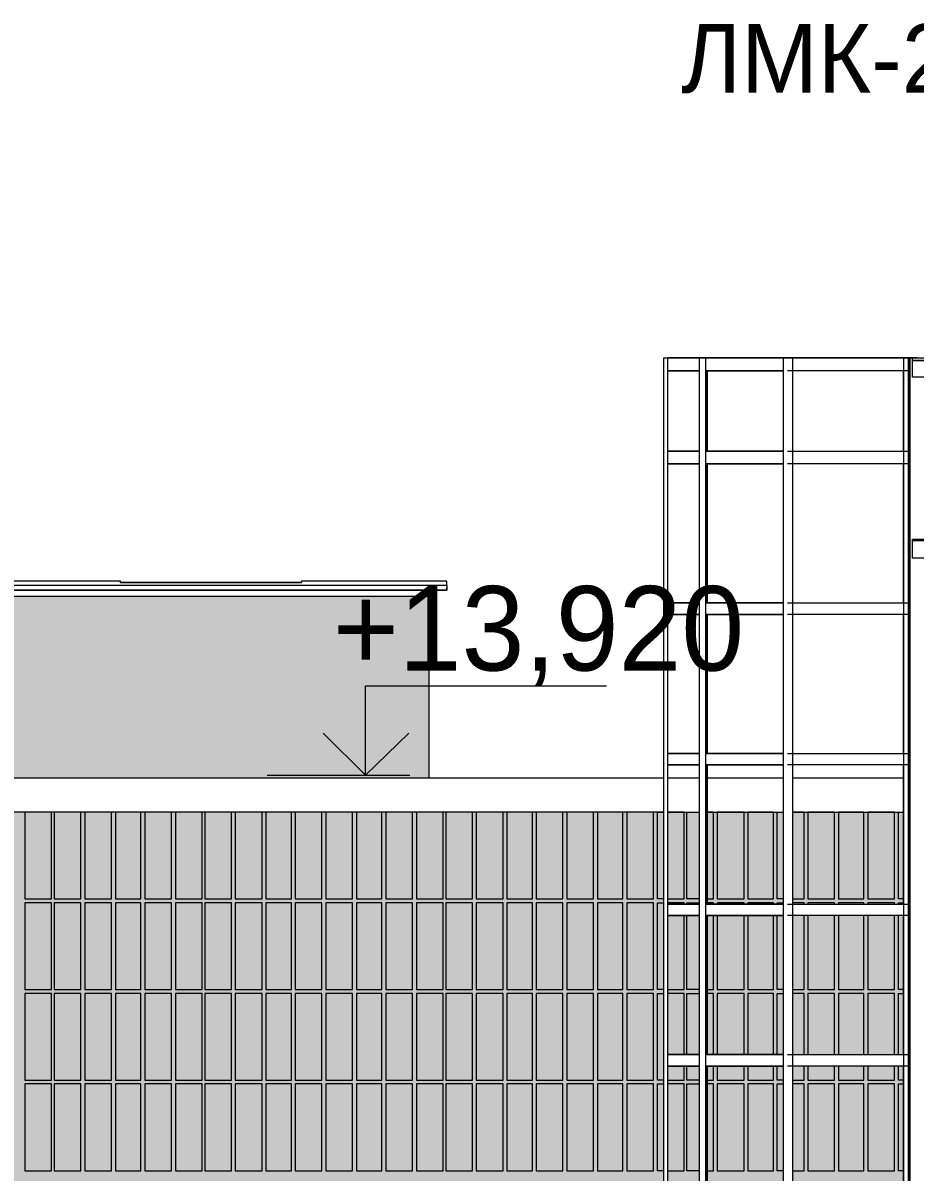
# Model space of a CAD drawing. Header units: millimetres. Extents: x -28928 to 100580, y -22867 to 36490.
# Drawn here: x 52322 to 55282, y 7835 to 11645 of the extents above; entities that cross this region are included whole.
import ezdxf

# ---------------------------------------------------------------- set-up
doc = ezdxf.new("R2010")
doc.units = ezdxf.units.MM
doc.layers.add('PDF _Геометрия', color=7, linetype='Continuous', true_color=0x8f8e8d)
doc.layers.add('PDF _Сплошная заливка', color=7, linetype='Continuous', true_color=0xffffff)
doc.layers.add('PDF _Текст', color=7, linetype='Continuous')

msp = doc.modelspace()

# ---------------------------------------------------------------- hatches: boundary and pattern name
at = {"layer": 'PDF _Сплошная заливка', "true_color": 0x383e42, "transparency": 33554559}
h = msp.add_hatch(color=250, dxfattribs=at)
h.paths.add_polyline_path([(50843.4, 9256.8), (50843.4, 9142.6), (53669.5, 9142.6), (53669.5, 9743.4), (50483.7, 9743.4), (50483.7, 9493.7), (50834.9, 9493.7), (50834.9, 9514.9), (51105.7, 9514.9), (51105.7, 9256.8)])
h.paths.add_polyline_path([(50834.9, 9464.1), (50483.7, 9464.1), (50483.7, 9443), (50834.9, 9443)])
at = {"layer": 'PDF _Сплошная заливка', "true_color": 0xffb53f, "transparency": 33554559}
h = msp.add_hatch(color=40, dxfattribs=at)
h.paths.add_polyline_path([(54591.8, 8685.7), (54591.8, 8224.5), (54845.7, 8224.5), (54845.7, 8685.7)])
h.paths.add_polyline_path([(54460.7, 3189.9), (54460.7, 2728.7), (54566.4, 2728.7), (54566.4, 3189.9)])
h.paths.add_polyline_path([(54875.3, 3689.1), (54875.3, 3228), (55243.4, 3228), (55243.4, 3689.1)])
h.paths.add_polyline_path([(54875.3, 3189.9), (54875.3, 2728.7), (55243.4, 2728.7), (55243.4, 3189.9)])
h.paths.add_polyline_path([(54460.7, 3689.1), (54460.7, 3228), (54566.4, 3228), (54566.4, 3689.1)])
h.paths.add_polyline_path([(43706.1, 2161.8), (43706.1, 2144.9), (44006.4, 2144.9), (44006.4, 2161.8)])
h.paths.add_polyline_path([(54875.3, 4188.4), (54875.3, 3727.2), (55243.4, 3727.2), (55243.4, 4188.4)])
h.paths.add_polyline_path([(43706.1, 2094.1), (43706.1, 2081.4), (44006.4, 2081.4), (44006.4, 2094.1)])
h.paths.add_polyline_path([(54460.7, 4188.4), (54460.7, 3727.2), (54566.4, 3727.2), (54566.4, 4188.4)])
h.paths.add_polyline_path([(43706.1, 2034.9), (43706.1, 2022.2), (44006.4, 2022.2), (44006.4, 2034.9)])
h.paths.add_polyline_path([(54591.8, 4687.6), (54591.8, 4226.4), (54845.7, 4226.4), (54845.7, 4687.6)])
h.paths.add_polyline_path([(43706.1, 1971.4), (43706.1, 1963), (44006.4, 1963), (44006.4, 1971.4)])
h.paths.add_polyline_path([(54591.8, 5186.8), (54591.8, 4725.7), (54845.7, 4725.7), (54845.7, 5186.8)])
h.paths.add_polyline_path([(43706.1, 1912.2), (43706.1, 1903.7), (44006.4, 1903.7), (44006.4, 1912.2)])
h.paths.add_polyline_path([(54875.3, 5686), (54875.3, 5224.9), (55243.4, 5224.9), (55243.4, 5686)])
h.paths.add_polyline_path([(43706.1, 1853), (43706.1, 1844.5), (44006.4, 1844.5), (44006.4, 1853)])
h.paths.add_polyline_path([(54460.7, 5686), (54460.7, 5224.9), (54566.4, 5224.9), (54566.4, 5686)])
h.paths.add_polyline_path([(43706.1, 1793.7), (43706.1, 1785.3), (44006.4, 1785.3), (44006.4, 1793.7)])
h.paths.add_polyline_path([(54875.3, 6185.3), (54875.3, 5728.4), (55243.4, 5728.4), (55243.4, 6185.3)])
h.paths.add_polyline_path([(43490.3, 1793.7), (43490.3, 1785.3), (43613, 1785.3), (43613, 1793.7)])
h.paths.add_polyline_path([(54460.7, 6185.3), (54460.7, 5728.4), (54566.4, 5728.4), (54566.4, 6185.3)])
h.paths.add_polyline_path([(43490.3, 1853), (43490.3, 1844.5), (43613, 1844.5), (43613, 1853)])
h.paths.add_polyline_path([(54591.8, 6684.5), (54591.8, 6227.6), (54845.7, 6227.6), (54845.7, 6684.5)])
h.paths.add_polyline_path([(43490.3, 1912.2), (43490.3, 1903.7), (43613, 1903.7), (43613, 1912.2)])
h.paths.add_polyline_path([(54591.8, 7183.7), (54591.8, 6726.8), (54845.7, 6726.8), (54845.7, 7183.7)])
h.paths.add_polyline_path([(43490.3, 1971.4), (43490.3, 1963), (43613, 1963), (43613, 1971.4)])
h.paths.add_polyline_path([(54875.3, 7687.2), (54875.3, 7226), (55243.4, 7226), (55243.4, 7687.2)])
h.paths.add_polyline_path([(43490.3, 2034.9), (43490.3, 2022.2), (43613, 2022.2), (43613, 2034.9)])
h.paths.add_polyline_path([(54460.7, 7687.2), (54460.7, 7226), (54566.4, 7226), (54566.4, 7687.2)])
h.paths.add_polyline_path([(43490.3, 2094.1), (43490.3, 2081.4), (43613, 2081.4), (43613, 2094.1)])
h.paths.add_polyline_path([(54875.3, 8186.4), (54875.3, 7725.3), (55243.4, 7725.3), (55243.4, 8186.4)])
h.paths.add_polyline_path([(43490.3, 2161.8), (43490.3, 2144.9), (43613, 2144.9), (43613, 2161.8)])
h.paths.add_polyline_path([(54460.7, 8186.4), (54460.7, 7725.3), (54566.4, 7725.3), (54566.4, 8186.4)])
h.paths.add_polyline_path([(54591.8, 3189.9), (54591.8, 2728.7), (54845.7, 2728.7), (54845.7, 3189.9)])
h.paths.add_polyline_path([(54875.3, 8685.7), (54875.3, 8224.5), (55243.4, 8224.5), (55243.4, 8685.7)])
h.paths.add_polyline_path([(54591.8, 3689.1), (54591.8, 3228), (54845.7, 3228), (54845.7, 3689.1)])
h.paths.add_polyline_path([(54460.7, 8685.7), (54460.7, 8224.5), (54566.4, 8224.5), (54566.4, 8685.7)])
h.paths.add_polyline_path([(54591.8, 4188.4), (54591.8, 3727.2), (54845.7, 3727.2), (54845.7, 4188.4)])
h.paths.add_polyline_path([(55763.7, 8664.5), (55319.5, 8664.5), (55319.5, 7831), (55763.7, 7831)])
h.paths.add_polyline_path([(54875.3, 4687.6), (54875.3, 4226.4), (55243.4, 4226.4), (55243.4, 4687.6)])
h.paths.add_polyline_path([(54845.7, 8723.7), (54845.7, 9028.4), (54591.8, 9028.4), (54591.8, 8723.7)])
h.paths.add_polyline_path([(54460.7, 4687.6), (54460.7, 4226.4), (54566.4, 4226.4), (54566.4, 4687.6)])
h.paths.add_polyline_path([(55319.5, 8728), (55763.7, 8728), (55763.7, 9028.4), (55319.5, 9028.4)])
h.paths.add_polyline_path([(54875.3, 5186.8), (54875.3, 4725.7), (55243.4, 4725.7), (55243.4, 5186.8)])
h.paths.add_polyline_path([(55763.7, 7767.6), (55319.5, 7767.6), (55319.5, 6929.9), (55763.7, 6929.9)])
h.paths.add_polyline_path([(54460.7, 5186.8), (54460.7, 4725.7), (54566.4, 4725.7), (54566.4, 5186.8)])
h.paths.add_polyline_path([(55763.7, 5965.3), (55319.5, 5965.3), (55319.5, 5131.8), (55763.7, 5131.8)])
h.paths.add_polyline_path([(54591.8, 5686), (54591.8, 5224.9), (54845.7, 5224.9), (54845.7, 5686)])
h.paths.add_polyline_path([(44344.9, 1671), (44344.9, 1573.7), (44890.7, 1573.7), (44890.7, 2733), (46265.7, 2733), (46265.7, 2766.8), (48152.6, 2766.8), (48152.6, 2733), (49887.2, 2733), (49887.2, 1573.7), (51287.6, 1573.7), (51287.6, 2733), (53085.7, 2733), (53085.7, 1573.7), (55260.3, 1573.7), (55260.3, 2686.4), (54448, 2686.4), (54448, 9028.4), (34432.2, 9028.4), (34432.2, 1573.7), (35295.3, 1573.7), (35295.3, 2733), (37093.4, 2733), (37093.4, 1573.7), (38493.7, 1573.7), (38493.7, 2733), (40291.8, 2733), (40291.8, 1573.7), (41637.2, 1573.7), (41637.2, 1869.9), (41692.2, 1869.9), (41692.2, 1891), (41578, 1891), (41578, 1908), (41692.2, 1908), (41692.2, 2733), (43490.3, 2733), (43490.3, 2284.5), (43503, 2288.7), (43511.4, 2293), (43524.1, 2297.2), (43541.1, 2305.7), (43553.7, 2309.9), (43570.7, 2318.4), (43583.4, 2322.6), (43600.3, 2331), (43613, 2335.3), (43629.9, 2343.7), (43642.6, 2348), (43659.5, 2356.4), (43672.2, 2360.7), (43680.7, 2364.9), (43693.4, 2369.1), (43710.3, 2377.6), (43723, 2381.8), (43739.9, 2390.3), (43752.6, 2394.5), (43769.5, 2403), (43782.2, 2407.2), (43799.1, 2415.7), (43811.8, 2419.9), (43828.7, 2428.4), (43841.4, 2432.6), (43849.9, 2436.8), (43871.1, 2436.8), (43888, 2428.4), (43900.7, 2424.1), (43917.6, 2415.7), (43930.3, 2411.4), (43947.2, 2403), (43959.9, 2398.7), (43976.8, 2390.3), (43989.5, 2386), (44006.4, 2377.6), (44019.1, 2373.4), (44036.1, 2364.9), (44048.7, 2360.7), (44065.7, 2352.2), (44078.4, 2348), (44095.3, 2339.5), (44108, 2335.3), (44133.4, 2322.6), (44146.1, 2318.4), (44163, 2309.9), (44175.7, 2305.7), (44192.6, 2297.2), (44205.3, 2293), (44222.2, 2284.5), (44234.9, 2280.3), (44251.8, 2271.8), (44264.5, 2267.6), (44281.4, 2259.1), (44294.1, 2254.9), (44311.1, 2246.4), (44323.7, 2242.2), (44340.7, 2233.7), (44353.4, 2229.5), (44378.7, 2216.8), (44378.7, 2161.8), (44099.5, 2161.8), (44099.5, 2144.9), (44294.1, 2144.9), (44340.7, 2098.4), (44099.5, 2094.1), (44099.5, 2081.4), (44298.4, 2081.4), (44340.7, 2039.1), (44099.5, 2034.9), (44099.5, 2022.2), (44294.1, 2022.2), (44340.7, 1975.7), (44099.5, 1971.4), (44099.5, 1963), (44294.1, 1963), (44340.7, 1916.4), (44099.5, 1912.2), (44099.5, 1903.7), (44294.1, 1903.7), (44340.7, 1857.2), (44099.5, 1853), (44099.5, 1844.5), (44294.1, 1844.5), (44340.7, 1798), (44099.5, 1793.7), (44099.5, 1785.3), (44289.9, 1785.3), (44298.4, 1781), (44340.7, 1738.7), (44336.4, 1734.5), (44404.1, 1726), (44404.1, 1671)])
h.paths.add_polyline_path([(54591.8, 6185.3), (54591.8, 5728.4), (54845.7, 5728.4), (54845.7, 6185.3)])
h.paths.add_polyline_path([(55763.7, 4167.2), (55319.5, 4167.2), (55319.5, 3333.7), (55763.7, 3333.7)])
h.paths.add_polyline_path([(54875.3, 6684.5), (54875.3, 6227.6), (55243.4, 6227.6), (55243.4, 6684.5)])
h.paths.add_polyline_path([(55763.7, 3270.3), (55319.5, 3270.3), (55319.5, 2432.6), (55763.7, 2432.6)])
h.paths.add_polyline_path([(54460.7, 6684.5), (54460.7, 6227.6), (54566.4, 6227.6), (54566.4, 6684.5)])
h.paths.add_polyline_path([(55763.7, 2369.1), (55319.5, 2369.1), (55319.5, 1573.7), (55763.7, 1573.7)])
h.paths.add_polyline_path([(54875.3, 7183.7), (54875.3, 6726.8), (55243.4, 6726.8), (55243.4, 7183.7)])
h.paths.add_polyline_path([(55763.7, 5068.4), (55319.5, 5068.4), (55319.5, 4230.7), (55763.7, 4230.7)])
h.paths.add_polyline_path([(54460.7, 7183.7), (54460.7, 6726.8), (54566.4, 6726.8), (54566.4, 7183.7)])
h.paths.add_polyline_path([(55763.7, 6866.4), (55319.5, 6866.4), (55319.5, 6028.7), (55763.7, 6028.7)])
h.paths.add_polyline_path([(54591.8, 7687.2), (54591.8, 7226), (54845.7, 7226), (54845.7, 7687.2)])
h.paths.add_polyline_path([(55243.4, 8723.7), (55243.4, 9028.4), (54875.3, 9028.4), (54875.3, 8723.7)])
h.paths.add_polyline_path([(54591.8, 8186.4), (54591.8, 7725.3), (54845.7, 7725.3), (54845.7, 8186.4)])
h.paths.add_polyline_path([(54566.4, 8723.7), (54566.4, 9028.4), (54460.7, 9028.4), (54460.7, 8723.7)])

# ---------------------------------------------------------------- linework, layer by layer
at = {"layer": 'PDF _Геометрия', "color": 7, "lineweight": 9}
for points in [[(54460.7, 10534.5), (54460.7, 2686.4), (54448, 2686.4), (54448, 10534.5)], [(54448, 10534.5), (54460.7, 10534.5), (54460.7, 2686.4), (54448, 2686.4)], [(55289.9, 10534.5), (54858.4, 10534.5), (54790.7, 10534.5), (54727.2, 10534.5), (54663.7, 10534.5), (54608.7, 10534.5), (54562.2, 10534.5), (54519.9, 10534.5), (54494.5, 10534.5), (54473.4, 10534.5), (54469.1, 10534.5), (54473.4, 10534.5), (54494.5, 10534.5), (54519.9, 10534.5), (54562.2, 10534.5), (54608.7, 10534.5), (54663.7, 10534.5), (54727.2, 10534.5), (54790.7, 10534.5), (54858.4, 10534.5), (54790.7, 10534.5), (54723, 10534.5), (54659.5, 10534.5), (54600.3, 10534.5), (54553.7, 10534.5), (54511.4, 10534.5), (54481.8, 10534.5), (54464.9, 10534.5), (54460.7, 10534.5), (54464.9, 10534.5), (54481.8, 10534.5), (54511.4, 10534.5), (54553.7, 10534.5), (54600.3, 10534.5), (54659.5, 10534.5), (54723, 10534.5), (54790.7, 10534.5), (54858.4, 10534.5)], [(54875.3, 10534.5), (54875.3, 2686.4), (54845.7, 2686.4), (54845.7, 10534.5)], [(55264.5, 1573.7), (55264.5, 10534.5)], [(55273, 10534.5), (56842.6, 10534.5), (56842.6, 10526), (56842.6, 10471), (55273, 10471), (55273, 10526)], [(55273, 10526), (56842.6, 10526)], [(54566.4, 10492.2), (54553.7, 10492.2), (54511.4, 10492.2), (54481.8, 10492.2), (54464.9, 10492.2), (54460.7, 10492.2), (54464.9, 10492.2), (54481.8, 10492.2), (54511.4, 10492.2), (54553.7, 10492.2)], [(54566.4, 10492.2), (54562.2, 10492.2), (54519.9, 10492.2), (54494.5, 10492.2), (54473.4, 10492.2), (54469.1, 10492.2), (54473.4, 10492.2), (54494.5, 10492.2), (54519.9, 10492.2), (54562.2, 10492.2)], [(54875.3, 10492.2), (54875.3, 10225.7), (55243.4, 10225.7), (55243.4, 10492.2)], [(54566.4, 10225.7), (54553.7, 10225.7), (54511.4, 10225.7), (54481.8, 10225.7), (54464.9, 10225.7), (54460.7, 10225.7), (54464.9, 10225.7), (54481.8, 10225.7), (54511.4, 10225.7), (54553.7, 10225.7)], [(54566.4, 10225.7), (54562.2, 10225.7), (54519.9, 10225.7), (54494.5, 10225.7), (54473.4, 10225.7), (54469.1, 10225.7), (54473.4, 10225.7), (54494.5, 10225.7), (54519.9, 10225.7), (54562.2, 10225.7)], [(54566.4, 10183.4), (54553.7, 10183.4), (54511.4, 10183.4), (54481.8, 10183.4), (54464.9, 10183.4), (54460.7, 10183.4), (54464.9, 10183.4), (54481.8, 10183.4), (54511.4, 10183.4), (54553.7, 10183.4)], [(54566.4, 10183.4), (54562.2, 10183.4), (54519.9, 10183.4), (54494.5, 10183.4), (54473.4, 10183.4), (54469.1, 10183.4), (54473.4, 10183.4), (54494.5, 10183.4), (54519.9, 10183.4), (54562.2, 10183.4)], [(54875.3, 10183.4), (54875.3, 9722.2), (55243.4, 9722.2), (55243.4, 10183.4)], [(55273, 9933.7), (56842.6, 9933.7), (56842.6, 9929.5), (56842.6, 9870.3), (55273, 9870.3), (55273, 9929.5)], [(55273, 9929.5), (56842.6, 9929.5)], [(54566.4, 9722.2), (54553.7, 9722.2), (54511.4, 9722.2), (54481.8, 9722.2), (54464.9, 9722.2), (54460.7, 9722.2), (54464.9, 9722.2), (54481.8, 9722.2), (54511.4, 9722.2), (54553.7, 9722.2)], [(54566.4, 9722.2), (54562.2, 9722.2), (54519.9, 9722.2), (54494.5, 9722.2), (54473.4, 9722.2), (54469.1, 9722.2), (54473.4, 9722.2), (54494.5, 9722.2), (54519.9, 9722.2), (54562.2, 9722.2)], [(54566.4, 9684.1), (54553.7, 9684.1), (54511.4, 9684.1), (54481.8, 9684.1), (54464.9, 9684.1), (54460.7, 9684.1), (54464.9, 9684.1), (54481.8, 9684.1), (54511.4, 9684.1), (54553.7, 9684.1)], [(54566.4, 9684.1), (54562.2, 9684.1), (54519.9, 9684.1), (54494.5, 9684.1), (54473.4, 9684.1), (54469.1, 9684.1), (54473.4, 9684.1), (54494.5, 9684.1), (54519.9, 9684.1), (54562.2, 9684.1)], [(54875.3, 9684.1), (54875.3, 9223), (55243.4, 9223), (55243.4, 9684.1)], [(54566.4, 9223), (54553.7, 9223), (54511.4, 9223), (54481.8, 9223), (54464.9, 9223), (54460.7, 9223), (54464.9, 9223), (54481.8, 9223), (54511.4, 9223), (54553.7, 9223)], [(54566.4, 9223), (54562.2, 9223), (54519.9, 9223), (54494.5, 9223), (54473.4, 9223), (54469.1, 9223), (54473.4, 9223), (54494.5, 9223), (54519.9, 9223), (54562.2, 9223)], [(54566.4, 9184.9), (54553.7, 9184.9), (54511.4, 9184.9), (54481.8, 9184.9), (54464.9, 9184.9), (54460.7, 9184.9), (54464.9, 9184.9), (54481.8, 9184.9), (54511.4, 9184.9), (54553.7, 9184.9)], [(54566.4, 9184.9), (54562.2, 9184.9), (54519.9, 9184.9), (54494.5, 9184.9), (54473.4, 9184.9), (54469.1, 9184.9), (54473.4, 9184.9), (54494.5, 9184.9), (54519.9, 9184.9), (54562.2, 9184.9)], [(54875.3, 9184.9), (54875.3, 8723.7), (55243.4, 8723.7), (55243.4, 9184.9)], [(54566.4, 8723.7), (54553.7, 8723.7), (54511.4, 8723.7), (54481.8, 8723.7), (54464.9, 8723.7), (54460.7, 8723.7), (54464.9, 8723.7), (54481.8, 8723.7), (54511.4, 8723.7), (54553.7, 8723.7)], [(54566.4, 8723.7), (54562.2, 8723.7), (54519.9, 8723.7), (54494.5, 8723.7), (54473.4, 8723.7), (54469.1, 8723.7), (54473.4, 8723.7), (54494.5, 8723.7), (54519.9, 8723.7), (54562.2, 8723.7)], [(54566.4, 8685.7), (54553.7, 8685.7), (54511.4, 8685.7), (54481.8, 8685.7), (54464.9, 8685.7), (54460.7, 8685.7), (54464.9, 8685.7), (54481.8, 8685.7), (54511.4, 8685.7), (54553.7, 8685.7)], [(54566.4, 8685.7), (54562.2, 8685.7), (54519.9, 8685.7), (54494.5, 8685.7), (54473.4, 8685.7), (54469.1, 8685.7), (54473.4, 8685.7), (54494.5, 8685.7), (54519.9, 8685.7), (54562.2, 8685.7)], [(54875.3, 8685.7), (54875.3, 8224.5), (55243.4, 8224.5), (55243.4, 8685.7)], [(54566.4, 8224.5), (54553.7, 8224.5), (54511.4, 8224.5), (54481.8, 8224.5), (54464.9, 8224.5), (54460.7, 8224.5), (54464.9, 8224.5), (54481.8, 8224.5), (54511.4, 8224.5), (54553.7, 8224.5)], [(54566.4, 8224.5), (54562.2, 8224.5), (54519.9, 8224.5), (54494.5, 8224.5), (54473.4, 8224.5), (54469.1, 8224.5), (54473.4, 8224.5), (54494.5, 8224.5), (54519.9, 8224.5), (54562.2, 8224.5)], [(54566.4, 8186.4), (54553.7, 8186.4), (54511.4, 8186.4), (54481.8, 8186.4), (54464.9, 8186.4), (54460.7, 8186.4), (54464.9, 8186.4), (54481.8, 8186.4), (54511.4, 8186.4), (54553.7, 8186.4)], [(54566.4, 8186.4), (54562.2, 8186.4), (54519.9, 8186.4), (54494.5, 8186.4), (54473.4, 8186.4), (54469.1, 8186.4), (54473.4, 8186.4), (54494.5, 8186.4), (54519.9, 8186.4), (54562.2, 8186.4)], [(54875.3, 8186.4), (54875.3, 7725.3), (55243.4, 7725.3), (55243.4, 8186.4)]]:
    msp.add_lwpolyline(points, close=True, dxfattribs=at)
for points in [[(54460.7, 10534.5), (54460.7, 10492.2)], [(54566.4, 2686.4), (54570.7, 2686.4), (54591.8, 2686.4), (54587.6, 2686.4), (54566.4, 2686.4), (54566.4, 10534.5), (54587.6, 10534.5), (54591.8, 10534.5), (54570.7, 10534.5), (54566.4, 10534.5)], [(54587.6, 2686.4), (54587.6, 10534.5)], [(54845.7, 10534.5), (54875.3, 10534.5)], [(55243.4, 10534.5), (55273, 10534.5), (55243.4, 10534.5), (55243.4, 2686.4), (55260.3, 2686.4), (55243.4, 2686.4)], [(55260.3, 1573.7), (55260.3, 10534.5), (55264.5, 10534.5), (55319.5, 10534.5)], [(54566.4, 10225.7), (54566.4, 10492.2)], [(54587.6, 10225.7), (54600.3, 10225.7), (54659.5, 10225.7), (54723, 10225.7), (54790.7, 10225.7), (54845.7, 10225.7), (54790.7, 10225.7), (54723, 10225.7), (54659.5, 10225.7), (54600.3, 10225.7), (54591.8, 10225.7), (54591.8, 10492.2), (54591.8, 10225.7), (54608.7, 10225.7), (54663.7, 10225.7), (54727.2, 10225.7), (54790.7, 10225.7), (54845.7, 10225.7), (54790.7, 10225.7), (54727.2, 10225.7), (54663.7, 10225.7), (54608.7, 10225.7), (54596.1, 10225.7)], [(54596.1, 10492.2), (54608.7, 10492.2), (54663.7, 10492.2), (54727.2, 10492.2), (54790.7, 10492.2), (54845.7, 10492.2), (54790.7, 10492.2), (54723, 10492.2), (54659.5, 10492.2), (54600.3, 10492.2), (54587.6, 10492.2)], [(54845.7, 10225.7), (54845.7, 10492.2), (54790.7, 10492.2), (54727.2, 10492.2), (54663.7, 10492.2), (54608.7, 10492.2), (54591.8, 10492.2), (54600.3, 10492.2), (54659.5, 10492.2), (54723, 10492.2), (54790.7, 10492.2), (54845.7, 10492.2)], [(55260.3, 10492.2), (54858.4, 10492.2)], [(54460.7, 10225.7), (54460.7, 10183.4)], [(54858.4, 10225.7), (55260.3, 10225.7)], [(54566.4, 9722.2), (54566.4, 10183.4)], [(54596.1, 10183.4), (54608.7, 10183.4), (54663.7, 10183.4), (54727.2, 10183.4), (54790.7, 10183.4), (54845.7, 10183.4), (54790.7, 10183.4), (54727.2, 10183.4), (54663.7, 10183.4), (54608.7, 10183.4), (54591.8, 10183.4), (54591.8, 9722.2), (54591.8, 10183.4), (54600.3, 10183.4), (54659.5, 10183.4), (54723, 10183.4), (54790.7, 10183.4), (54845.7, 10183.4), (54790.7, 10183.4), (54723, 10183.4), (54659.5, 10183.4), (54600.3, 10183.4), (54587.6, 10183.4)], [(54845.7, 9722.2), (54845.7, 10183.4)], [(55260.3, 10183.4), (54858.4, 10183.4)], [(53728.7, 9781.4), (53728.7, 9764.5), (50420.3, 9764.5), (50420.3, 9781.4), (53728.7, 9781.4), (53728.7, 9794.1), (53246.4, 9794.1), (53246.4, 9789.9), (52645.7, 9789.9), (52645.7, 9794.1), (51896.8, 9794.1), (51896.8, 9789.9), (51296.1, 9789.9), (51296.1, 9794.1), (50420.3, 9794.1), (50420.3, 9781.4)], [(50420.3, 9773), (50420.3, 9764.5), (53728.7, 9764.5), (53728.7, 9773)], [(52645.7, 9789.9), (53246.4, 9789.9)], [(53669.5, 9142.6), (53669.5, 9743.4), (50483.7, 9743.4), (50483.7, 9493.7)], [(54460.7, 9722.2), (54460.7, 9684.1)], [(54587.6, 9722.2), (54600.3, 9722.2), (54659.5, 9722.2), (54723, 9722.2), (54790.7, 9722.2), (54845.7, 9722.2), (54790.7, 9722.2), (54723, 9722.2), (54659.5, 9722.2), (54600.3, 9722.2), (54591.8, 9722.2), (54608.7, 9722.2), (54663.7, 9722.2), (54727.2, 9722.2), (54790.7, 9722.2), (54845.7, 9722.2), (54790.7, 9722.2), (54727.2, 9722.2), (54663.7, 9722.2), (54608.7, 9722.2), (54596.1, 9722.2)], [(54858.4, 9722.2), (55260.3, 9722.2)], [(54566.4, 9223), (54566.4, 9684.1)], [(54596.1, 9684.1), (54608.7, 9684.1), (54663.7, 9684.1), (54727.2, 9684.1), (54790.7, 9684.1), (54845.7, 9684.1), (54790.7, 9684.1), (54727.2, 9684.1), (54663.7, 9684.1), (54608.7, 9684.1), (54591.8, 9684.1), (54591.8, 9223), (54591.8, 9684.1), (54600.3, 9684.1), (54659.5, 9684.1), (54723, 9684.1), (54790.7, 9684.1), (54845.7, 9684.1), (54790.7, 9684.1), (54723, 9684.1), (54659.5, 9684.1), (54600.3, 9684.1), (54587.6, 9684.1)], [(54845.7, 9223), (54845.7, 9684.1)], [(55260.3, 9684.1), (54858.4, 9684.1)], [(53132.2, 9151), (53449.5, 9151), (53458, 9151), (53458, 9447.2), (54257.6, 9447.2)], [(54460.7, 9223), (54460.7, 9184.9)], [(54587.6, 9223), (54600.3, 9223), (54659.5, 9223), (54723, 9223), (54790.7, 9223), (54845.7, 9223), (54790.7, 9223), (54723, 9223), (54659.5, 9223), (54600.3, 9223), (54591.8, 9223), (54608.7, 9223), (54663.7, 9223), (54727.2, 9223), (54790.7, 9223), (54845.7, 9223), (54790.7, 9223), (54727.2, 9223), (54663.7, 9223), (54608.7, 9223), (54596.1, 9223)], [(54858.4, 9223), (55260.3, 9223)], [(54566.4, 8723.7), (54566.4, 9184.9)], [(54596.1, 9184.9), (54608.7, 9184.9), (54663.7, 9184.9), (54727.2, 9184.9), (54790.7, 9184.9), (54845.7, 9184.9), (54790.7, 9184.9), (54727.2, 9184.9), (54663.7, 9184.9), (54608.7, 9184.9), (54591.8, 9184.9), (54591.8, 8723.7), (54591.8, 9184.9), (54600.3, 9184.9), (54659.5, 9184.9), (54723, 9184.9), (54790.7, 9184.9), (54845.7, 9184.9), (54790.7, 9184.9), (54723, 9184.9), (54659.5, 9184.9), (54600.3, 9184.9), (54587.6, 9184.9)], [(54845.7, 8723.7), (54845.7, 9184.9)], [(55260.3, 9184.9), (54858.4, 9184.9)], [(53309.9, 9151), (53606.1, 9151)], [(54448, 9028.4), (29681.1, 9028.4), (29681.1, 9142.6), (54448, 9142.6)], [(54460.7, 9142.6), (54566.4, 9142.6)], [(54591.8, 9142.6), (54845.7, 9142.6)], [(54875.3, 9142.6), (55243.4, 9142.6)], [(54460.7, 9028.4), (54566.4, 9028.4)], [(54591.8, 9028.4), (54845.7, 9028.4)], [(54875.3, 9028.4), (55243.4, 9028.4)], [(54460.7, 8723.7), (54460.7, 8685.7)], [(54587.6, 8723.7), (54600.3, 8723.7), (54659.5, 8723.7), (54723, 8723.7), (54790.7, 8723.7), (54845.7, 8723.7), (54790.7, 8723.7), (54723, 8723.7), (54659.5, 8723.7), (54600.3, 8723.7), (54591.8, 8723.7), (54608.7, 8723.7), (54663.7, 8723.7), (54727.2, 8723.7), (54790.7, 8723.7), (54845.7, 8723.7), (54790.7, 8723.7), (54727.2, 8723.7), (54663.7, 8723.7), (54608.7, 8723.7), (54596.1, 8723.7)], [(54858.4, 8723.7), (55260.3, 8723.7)], [(54566.4, 8224.5), (54566.4, 8685.7)], [(54596.1, 8685.7), (54608.7, 8685.7), (54663.7, 8685.7), (54727.2, 8685.7), (54790.7, 8685.7), (54845.7, 8685.7), (54790.7, 8685.7), (54727.2, 8685.7), (54663.7, 8685.7), (54608.7, 8685.7), (54591.8, 8685.7), (54591.8, 8224.5), (54591.8, 8685.7), (54600.3, 8685.7), (54659.5, 8685.7), (54723, 8685.7), (54790.7, 8685.7), (54845.7, 8685.7), (54790.7, 8685.7), (54723, 8685.7), (54659.5, 8685.7), (54600.3, 8685.7), (54587.6, 8685.7)], [(54845.7, 8224.5), (54845.7, 8685.7)], [(55260.3, 8685.7), (54858.4, 8685.7)], [(54460.7, 8224.5), (54460.7, 8186.4)], [(54587.6, 8224.5), (54600.3, 8224.5), (54659.5, 8224.5), (54723, 8224.5), (54790.7, 8224.5), (54845.7, 8224.5), (54790.7, 8224.5), (54723, 8224.5), (54659.5, 8224.5), (54600.3, 8224.5), (54591.8, 8224.5), (54608.7, 8224.5), (54663.7, 8224.5), (54727.2, 8224.5), (54790.7, 8224.5), (54845.7, 8224.5), (54790.7, 8224.5), (54727.2, 8224.5), (54663.7, 8224.5), (54608.7, 8224.5), (54596.1, 8224.5)], [(54858.4, 8224.5), (55260.3, 8224.5)], [(54566.4, 7725.3), (54566.4, 8186.4)], [(54596.1, 8186.4), (54608.7, 8186.4), (54663.7, 8186.4), (54727.2, 8186.4), (54790.7, 8186.4), (54845.7, 8186.4), (54790.7, 8186.4), (54727.2, 8186.4), (54663.7, 8186.4), (54608.7, 8186.4), (54591.8, 8186.4), (54591.8, 7725.3), (54591.8, 8186.4), (54600.3, 8186.4), (54659.5, 8186.4), (54723, 8186.4), (54790.7, 8186.4), (54845.7, 8186.4), (54790.7, 8186.4), (54723, 8186.4), (54659.5, 8186.4), (54600.3, 8186.4), (54587.6, 8186.4)], [(54845.7, 7725.3), (54845.7, 8186.4)], [(55260.3, 8186.4), (54858.4, 8186.4)]]:
    msp.add_lwpolyline(points, dxfattribs=at)
at = {"layer": 'PDF _Геометрия', "color": 7, "lineweight": 18}
msp.add_lwpolyline([(53318.4, 9290.7), (53458, 9151), (53601.8, 9290.7)], dxfattribs=at)
at = {"layer": 'PDF _Геометрия', "color": 253, "lineweight": 9, "true_color": 0xaea391}
for points in [[(52328.4, 9028.4), (52328.4, 8740.7), (52417.2, 8740.7), (52417.2, 9028.4)], [(52425.7, 9028.4), (52425.7, 8740.7), (52514.5, 8740.7), (52514.5, 9028.4)], [(52527.2, 9028.4), (52527.2, 8740.7), (52616.1, 8740.7), (52616.1, 9028.4)], [(52628.7, 9028.4), (52628.7, 8740.7), (52713.4, 8740.7), (52713.4, 9028.4)], [(52726.1, 9028.4), (52726.1, 8740.7), (52814.9, 8740.7), (52814.9, 9028.4)], [(52827.6, 9028.4), (52827.6, 8740.7), (52916.4, 8740.7), (52916.4, 9028.4)], [(52924.9, 9028.4), (52924.9, 8740.7), (53013.7, 8740.7), (53013.7, 9028.4)], [(53026.4, 9028.4), (53026.4, 8740.7), (53115.3, 8740.7), (53115.3, 9028.4)], [(53128, 9028.4), (53128, 8740.7), (53212.6, 8740.7), (53212.6, 9028.4)], [(53225.3, 9028.4), (53225.3, 8740.7), (53314.1, 8740.7), (53314.1, 9028.4)], [(53326.8, 9028.4), (53326.8, 8740.7), (53415.7, 8740.7), (53415.7, 9028.4)], [(53428.4, 9028.4), (53428.4, 8740.7), (53513, 8740.7), (53513, 9028.4)], [(53525.7, 9028.4), (53525.7, 8740.7), (53614.5, 8740.7), (53614.5, 9028.4)], [(53627.2, 9028.4), (53627.2, 8740.7), (53716.1, 8740.7), (53716.1, 9028.4)], [(53724.5, 9028.4), (53724.5, 8740.7), (53813.4, 8740.7), (53813.4, 9028.4)], [(53826.1, 9028.4), (53826.1, 8740.7), (53914.9, 8740.7), (53914.9, 9028.4)], [(53927.6, 9028.4), (53927.6, 8740.7), (54012.2, 8740.7), (54012.2, 9028.4)], [(54024.9, 9028.4), (54024.9, 8740.7), (54113.7, 8740.7), (54113.7, 9028.4)], [(54126.4, 9028.4), (54126.4, 8740.7), (54215.3, 8740.7), (54215.3, 9028.4)], [(54228, 9028.4), (54228, 8740.7), (54312.6, 8740.7), (54312.6, 9028.4)], [(54325.3, 9028.4), (54325.3, 8740.7), (54414.1, 8740.7), (54414.1, 9028.4)], [(54625.7, 9028.4), (54625.7, 8740.7), (54714.5, 8740.7), (54714.5, 9028.4)], [(54727.2, 9028.4), (54727.2, 8740.7), (54811.8, 8740.7), (54811.8, 9028.4)], [(54926.1, 9028.4), (54926.1, 8740.7), (55014.9, 8740.7), (55014.9, 9028.4)], [(55027.6, 9028.4), (55027.6, 8740.7), (55112.2, 8740.7), (55112.2, 9028.4)], [(55124.9, 9028.4), (55124.9, 8740.7), (55213.7, 8740.7), (55213.7, 9028.4)], [(52328.4, 8728), (52328.4, 8440.3), (52417.2, 8440.3), (52417.2, 8728)], [(52425.7, 8728), (52425.7, 8440.3), (52514.5, 8440.3), (52514.5, 8728)], [(52527.2, 8728), (52527.2, 8440.3), (52616.1, 8440.3), (52616.1, 8728)], [(52628.7, 8728), (52628.7, 8440.3), (52713.4, 8440.3), (52713.4, 8728)], [(52726.1, 8728), (52726.1, 8440.3), (52814.9, 8440.3), (52814.9, 8728)], [(52827.6, 8728), (52827.6, 8440.3), (52916.4, 8440.3), (52916.4, 8728)], [(52924.9, 8728), (52924.9, 8440.3), (53013.7, 8440.3), (53013.7, 8728)], [(53026.4, 8728), (53026.4, 8440.3), (53115.3, 8440.3), (53115.3, 8728)], [(53128, 8728), (53128, 8440.3), (53212.6, 8440.3), (53212.6, 8728)], [(53225.3, 8728), (53225.3, 8440.3), (53314.1, 8440.3), (53314.1, 8728)], [(53326.8, 8728), (53326.8, 8440.3), (53415.7, 8440.3), (53415.7, 8728)], [(53428.4, 8728), (53428.4, 8440.3), (53513, 8440.3), (53513, 8728)], [(53525.7, 8728), (53525.7, 8440.3), (53614.5, 8440.3), (53614.5, 8728)], [(53627.2, 8728), (53627.2, 8440.3), (53716.1, 8440.3), (53716.1, 8728)], [(53724.5, 8728), (53724.5, 8440.3), (53813.4, 8440.3), (53813.4, 8728)], [(53826.1, 8728), (53826.1, 8440.3), (53914.9, 8440.3), (53914.9, 8728)], [(53927.6, 8728), (53927.6, 8440.3), (54012.2, 8440.3), (54012.2, 8728)], [(54024.9, 8728), (54024.9, 8440.3), (54113.7, 8440.3), (54113.7, 8728)], [(54126.4, 8728), (54126.4, 8440.3), (54215.3, 8440.3), (54215.3, 8728)], [(54228, 8728), (54228, 8440.3), (54312.6, 8440.3), (54312.6, 8728)], [(54325.3, 8728), (54325.3, 8440.3), (54414.1, 8440.3), (54414.1, 8728)], [(52328.4, 8427.6), (52328.4, 8139.9), (52417.2, 8139.9), (52417.2, 8427.6)], [(52425.7, 8427.6), (52425.7, 8139.9), (52514.5, 8139.9), (52514.5, 8427.6)], [(52527.2, 8427.6), (52527.2, 8139.9), (52616.1, 8139.9), (52616.1, 8427.6)], [(52628.7, 8427.6), (52628.7, 8139.9), (52713.4, 8139.9), (52713.4, 8427.6)], [(52726.1, 8427.6), (52726.1, 8139.9), (52814.9, 8139.9), (52814.9, 8427.6)], [(52827.6, 8427.6), (52827.6, 8139.9), (52916.4, 8139.9), (52916.4, 8427.6)], [(52924.9, 8427.6), (52924.9, 8139.9), (53013.7, 8139.9), (53013.7, 8427.6)], [(53026.4, 8427.6), (53026.4, 8139.9), (53115.3, 8139.9), (53115.3, 8427.6)], [(53128, 8427.6), (53128, 8139.9), (53212.6, 8139.9), (53212.6, 8427.6)], [(53225.3, 8427.6), (53225.3, 8139.9), (53314.1, 8139.9), (53314.1, 8427.6)], [(53326.8, 8427.6), (53326.8, 8139.9), (53415.7, 8139.9), (53415.7, 8427.6)], [(53428.4, 8427.6), (53428.4, 8139.9), (53513, 8139.9), (53513, 8427.6)], [(53525.7, 8427.6), (53525.7, 8139.9), (53614.5, 8139.9), (53614.5, 8427.6)], [(53627.2, 8427.6), (53627.2, 8139.9), (53716.1, 8139.9), (53716.1, 8427.6)], [(53724.5, 8427.6), (53724.5, 8139.9), (53813.4, 8139.9), (53813.4, 8427.6)], [(53826.1, 8427.6), (53826.1, 8139.9), (53914.9, 8139.9), (53914.9, 8427.6)], [(53927.6, 8427.6), (53927.6, 8139.9), (54012.2, 8139.9), (54012.2, 8427.6)], [(54024.9, 8427.6), (54024.9, 8139.9), (54113.7, 8139.9), (54113.7, 8427.6)], [(54126.4, 8427.6), (54126.4, 8139.9), (54215.3, 8139.9), (54215.3, 8427.6)], [(54228, 8427.6), (54228, 8139.9), (54312.6, 8139.9), (54312.6, 8427.6)], [(54325.3, 8427.6), (54325.3, 8139.9), (54414.1, 8139.9), (54414.1, 8427.6)], [(52328.4, 8127.2), (52328.4, 7839.5), (52417.2, 7839.5), (52417.2, 8127.2)], [(52425.7, 8127.2), (52425.7, 7839.5), (52514.5, 7839.5), (52514.5, 8127.2)], [(52527.2, 8127.2), (52527.2, 7839.5), (52616.1, 7839.5), (52616.1, 8127.2)], [(52628.7, 8127.2), (52628.7, 7839.5), (52713.4, 7839.5), (52713.4, 8127.2)], [(52726.1, 8127.2), (52726.1, 7839.5), (52814.9, 7839.5), (52814.9, 8127.2)], [(52827.6, 8127.2), (52827.6, 7839.5), (52916.4, 7839.5), (52916.4, 8127.2)], [(52924.9, 8127.2), (52924.9, 7839.5), (53013.7, 7839.5), (53013.7, 8127.2)], [(53026.4, 8127.2), (53026.4, 7839.5), (53115.3, 7839.5), (53115.3, 8127.2)], [(53128, 8127.2), (53128, 7839.5), (53212.6, 7839.5), (53212.6, 8127.2)], [(53225.3, 8127.2), (53225.3, 7839.5), (53314.1, 7839.5), (53314.1, 8127.2)], [(53326.8, 8127.2), (53326.8, 7839.5), (53415.7, 7839.5), (53415.7, 8127.2)], [(53428.4, 8127.2), (53428.4, 7839.5), (53513, 7839.5), (53513, 8127.2)], [(53525.7, 8127.2), (53525.7, 7839.5), (53614.5, 7839.5), (53614.5, 8127.2)], [(53627.2, 8127.2), (53627.2, 7839.5), (53716.1, 7839.5), (53716.1, 8127.2)], [(53724.5, 8127.2), (53724.5, 7839.5), (53813.4, 7839.5), (53813.4, 8127.2)], [(53826.1, 8127.2), (53826.1, 7839.5), (53914.9, 7839.5), (53914.9, 8127.2)], [(53927.6, 8127.2), (53927.6, 7839.5), (54012.2, 7839.5), (54012.2, 8127.2)], [(54024.9, 8127.2), (54024.9, 7839.5), (54113.7, 7839.5), (54113.7, 8127.2)], [(54126.4, 8127.2), (54126.4, 7839.5), (54215.3, 7839.5), (54215.3, 8127.2)], [(54228, 8127.2), (54228, 7839.5), (54312.6, 7839.5), (54312.6, 8127.2)], [(54325.3, 8127.2), (54325.3, 7839.5), (54414.1, 7839.5), (54414.1, 8127.2)], [(54625.7, 8127.2), (54625.7, 7839.5), (54714.5, 7839.5), (54714.5, 8127.2)], [(54727.2, 8127.2), (54727.2, 7839.5), (54811.8, 7839.5), (54811.8, 8127.2)], [(54926.1, 8127.2), (54926.1, 7839.5), (55014.9, 7839.5), (55014.9, 8127.2)], [(55027.6, 8127.2), (55027.6, 7839.5), (55112.2, 7839.5), (55112.2, 8127.2)], [(55124.9, 8127.2), (55124.9, 7839.5), (55213.7, 7839.5), (55213.7, 8127.2)]]:
    msp.add_lwpolyline(points, close=True, dxfattribs=at)
for points in [[(54448, 8740.7), (54426.8, 8740.7), (54426.8, 9028.4), (54448, 9028.4)], [(54460.7, 8740.7), (54515.7, 8740.7), (54515.7, 9028.4), (54460.7, 9028.4)], [(54566.4, 8740.7), (54524.1, 8740.7), (54524.1, 9028.4), (54566.4, 9028.4)], [(54591.8, 8740.7), (54613, 8740.7), (54613, 9028.4), (54591.8, 9028.4)], [(54845.7, 8740.7), (54824.5, 8740.7), (54824.5, 9028.4), (54845.7, 9028.4)], [(54875.3, 8740.7), (54913.4, 8740.7), (54913.4, 9028.4), (54875.3, 9028.4)], [(55243.4, 8740.7), (55226.4, 8740.7), (55226.4, 9028.4), (55243.4, 9028.4)], [(54448, 8440.3), (54426.8, 8440.3), (54426.8, 8728), (54448, 8728)], [(54515.7, 8723.7), (54515.7, 8728), (54460.7, 8728)], [(54524.1, 8723.7), (54524.1, 8728), (54566.4, 8728)], [(54613, 8723.7), (54613, 8728), (54591.8, 8728)], [(54714.5, 8723.7), (54714.5, 8728), (54625.7, 8728), (54625.7, 8723.7)], [(54811.8, 8723.7), (54811.8, 8728), (54727.2, 8728), (54727.2, 8723.7)], [(54824.5, 8723.7), (54824.5, 8728), (54845.7, 8728)], [(54913.4, 8723.7), (54913.4, 8728), (54875.3, 8728)], [(55014.9, 8723.7), (55014.9, 8728), (54926.1, 8728), (54926.1, 8723.7)], [(55112.2, 8723.7), (55112.2, 8728), (55027.6, 8728), (55027.6, 8723.7)], [(55213.7, 8723.7), (55213.7, 8728), (55124.9, 8728), (55124.9, 8723.7)], [(55226.4, 8723.7), (55226.4, 8728), (55243.4, 8728)], [(54460.7, 8440.3), (54515.7, 8440.3), (54515.7, 8685.7)], [(54566.4, 8440.3), (54524.1, 8440.3), (54524.1, 8685.7)], [(54591.8, 8440.3), (54613, 8440.3), (54613, 8685.7)], [(54625.7, 8685.7), (54625.7, 8440.3), (54714.5, 8440.3), (54714.5, 8685.7)], [(54727.2, 8685.7), (54727.2, 8440.3), (54811.8, 8440.3), (54811.8, 8685.7)], [(54845.7, 8440.3), (54824.5, 8440.3), (54824.5, 8685.7)], [(54875.3, 8440.3), (54913.4, 8440.3), (54913.4, 8685.7)], [(54926.1, 8685.7), (54926.1, 8440.3), (55014.9, 8440.3), (55014.9, 8685.7)], [(55027.6, 8685.7), (55027.6, 8440.3), (55112.2, 8440.3), (55112.2, 8685.7)], [(55124.9, 8685.7), (55124.9, 8440.3), (55213.7, 8440.3), (55213.7, 8685.7)], [(55243.4, 8440.3), (55226.4, 8440.3), (55226.4, 8685.7)], [(54448, 8139.9), (54426.8, 8139.9), (54426.8, 8427.6), (54448, 8427.6)], [(54515.7, 8224.5), (54515.7, 8427.6), (54460.7, 8427.6)], [(54524.1, 8224.5), (54524.1, 8427.6), (54566.4, 8427.6)], [(54613, 8224.5), (54613, 8427.6), (54591.8, 8427.6)], [(54714.5, 8224.5), (54714.5, 8427.6), (54625.7, 8427.6), (54625.7, 8224.5)], [(54811.8, 8224.5), (54811.8, 8427.6), (54727.2, 8427.6), (54727.2, 8224.5)], [(54824.5, 8224.5), (54824.5, 8427.6), (54845.7, 8427.6)], [(54913.4, 8224.5), (54913.4, 8427.6), (54875.3, 8427.6)], [(55014.9, 8224.5), (55014.9, 8427.6), (54926.1, 8427.6), (54926.1, 8224.5)], [(55112.2, 8224.5), (55112.2, 8427.6), (55027.6, 8427.6), (55027.6, 8224.5)], [(55213.7, 8224.5), (55213.7, 8427.6), (55124.9, 8427.6), (55124.9, 8224.5)], [(55226.4, 8224.5), (55226.4, 8427.6), (55243.4, 8427.6)], [(54460.7, 8139.9), (54515.7, 8139.9), (54515.7, 8186.4)], [(54566.4, 8139.9), (54524.1, 8139.9), (54524.1, 8186.4)], [(54591.8, 8139.9), (54613, 8139.9), (54613, 8186.4)], [(54625.7, 8186.4), (54625.7, 8139.9), (54714.5, 8139.9), (54714.5, 8186.4)], [(54727.2, 8186.4), (54727.2, 8139.9), (54811.8, 8139.9), (54811.8, 8186.4)], [(54845.7, 8139.9), (54824.5, 8139.9), (54824.5, 8186.4)], [(54875.3, 8139.9), (54913.4, 8139.9), (54913.4, 8186.4)], [(54926.1, 8186.4), (54926.1, 8139.9), (55014.9, 8139.9), (55014.9, 8186.4)], [(55027.6, 8186.4), (55027.6, 8139.9), (55112.2, 8139.9), (55112.2, 8186.4)], [(55124.9, 8186.4), (55124.9, 8139.9), (55213.7, 8139.9), (55213.7, 8186.4)], [(55243.4, 8139.9), (55226.4, 8139.9), (55226.4, 8186.4)], [(54448, 7839.5), (54426.8, 7839.5), (54426.8, 8127.2), (54448, 8127.2)], [(54460.7, 7839.5), (54515.7, 7839.5), (54515.7, 8127.2), (54460.7, 8127.2)], [(54566.4, 7839.5), (54524.1, 7839.5), (54524.1, 8127.2), (54566.4, 8127.2)], [(54591.8, 7839.5), (54613, 7839.5), (54613, 8127.2), (54591.8, 8127.2)], [(54845.7, 7839.5), (54824.5, 7839.5), (54824.5, 8127.2), (54845.7, 8127.2)], [(54875.3, 7839.5), (54913.4, 7839.5), (54913.4, 8127.2), (54875.3, 8127.2)], [(55243.4, 7839.5), (55226.4, 7839.5), (55226.4, 8127.2), (55243.4, 8127.2)]]:
    msp.add_lwpolyline(points, dxfattribs=at)

# ---------------------------------------------------------------- texts
at = {"layer": 'PDF _Текст', "attachment_point": 4, "style": ''}
for s, insert, char_height in [('ЛМК-2', (54505.4, 11526.6), 227.71), ('+13,920', (53350.4, 9612), 280.13)]:
    msp.add_mtext(s, dxfattribs=dict(at, insert=insert, char_height=char_height))

doc.saveas('drawing.dxf')
